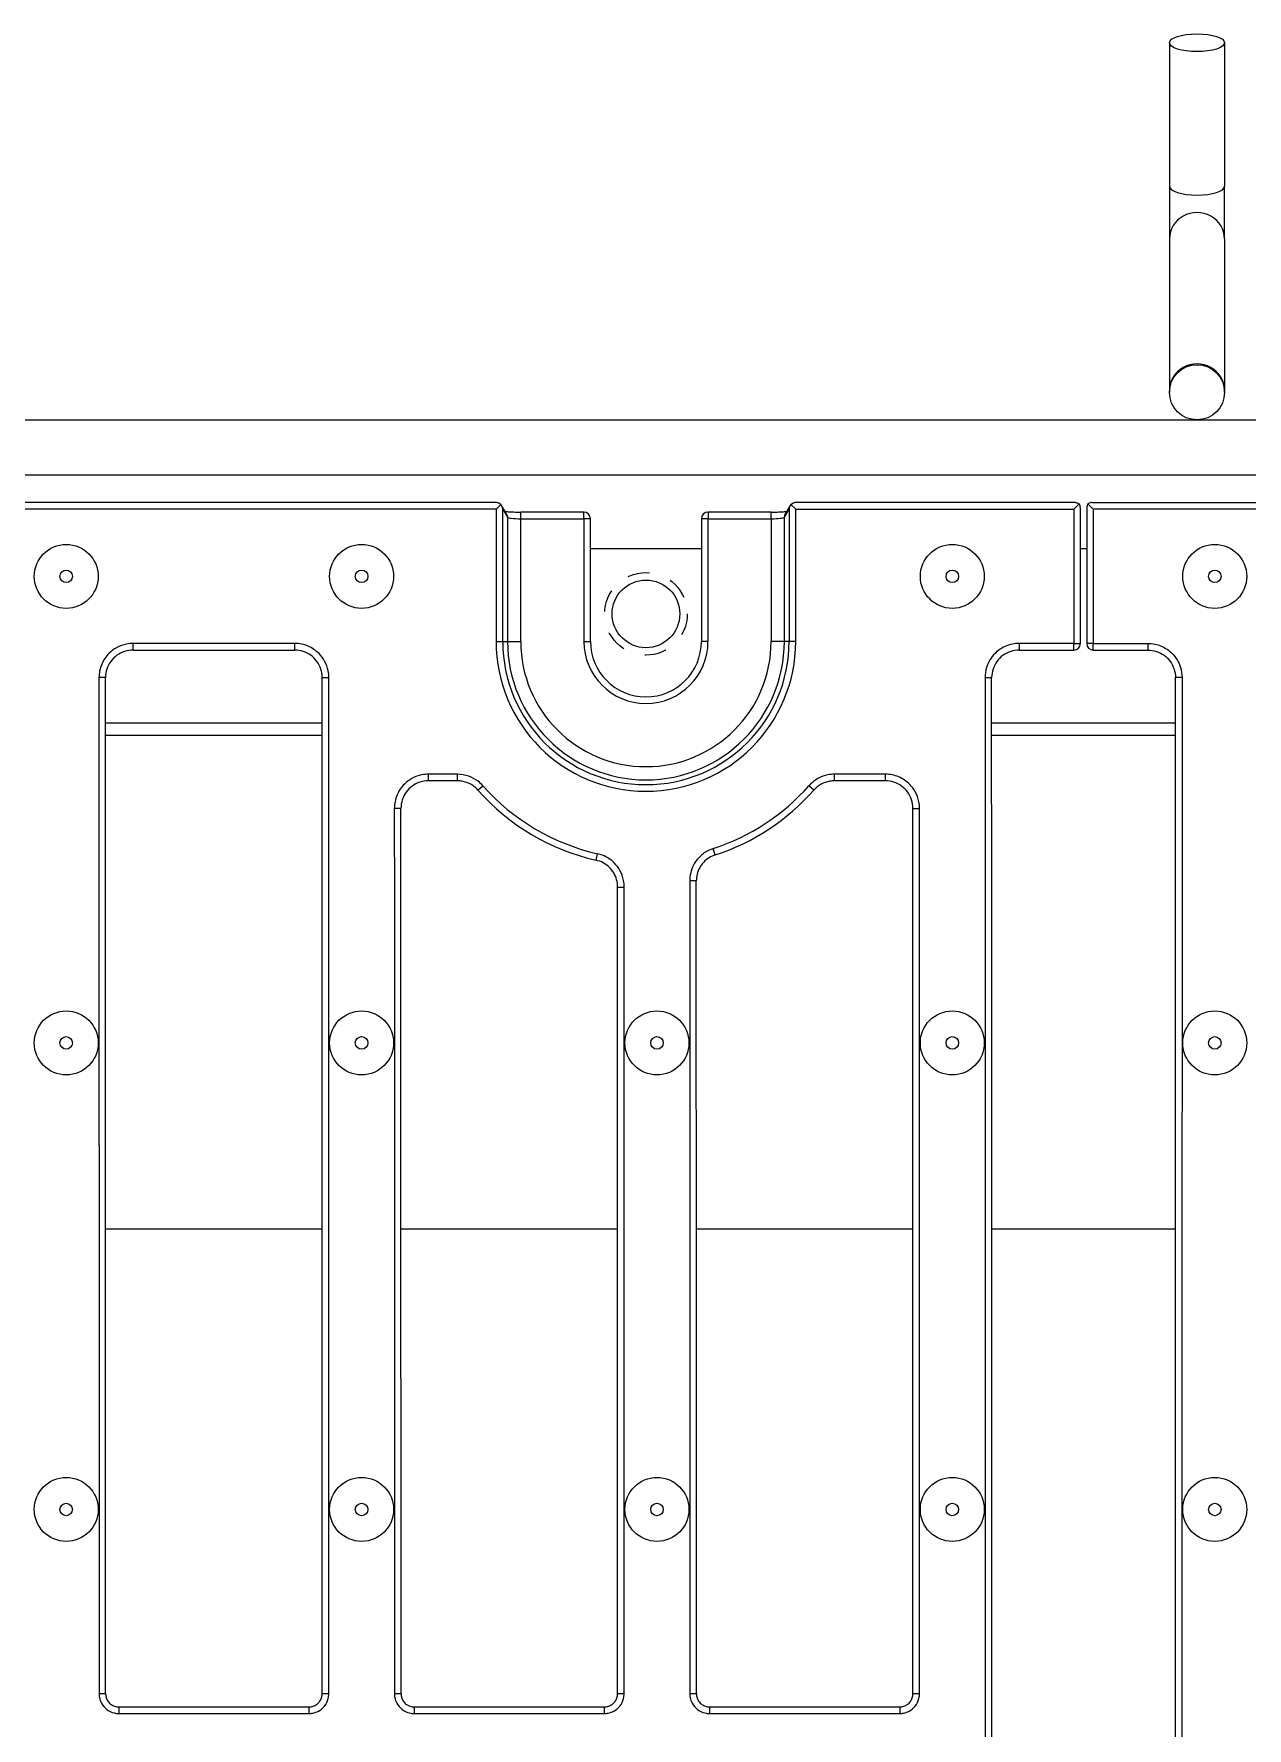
# Model space of a CAD drawing. Header units: inches. Extents: x -14 to 145, y 14 to 58.
# Drawn here: x 87.29 to 92.79, y 50.18 to 57.87 of the extents above; entities that cross this region are included whole.
import ezdxf

# ---------------------------------------------------------------- set-up
doc = ezdxf.new("R2010")
doc.units = ezdxf.units.IN
doc.header["$MEASUREMENT"] = 0
doc.linetypes.add('DASHED', pattern=[0.2067, 0.1654, -0.0413])
for name, color, linetype, lineweight in [('Hidden Narrow (ANSI)', 7, 'DASHED', 25), ('Visible (ANSI)', 7, 'Continuous', 50), ('Visible Narrow (ANSI)', 7, 'Continuous', 35)]:
    doc.layers.add(name, color=color, linetype=linetype, lineweight=lineweight)

msp = doc.modelspace()

# ---------------------------------------------------------------- linework, layer by layer
at = {"layer": 'Hidden Narrow (ANSI)', "lineweight": 0, "ltscale": 0.179413}
msp.add_circle((90.06318, 55.23621), 0.1875, dxfattribs=at)
at = {"layer": 'Visible (ANSI)', "lineweight": 0}
for p, q in [((92.43818, 57.82656), (92.43818, 57.17555)), ((92.68818, 57.82656), (92.68818, 57.17555)), ((92.43818, 57.17555), (92.43818, 56.93773)), ((92.68818, 56.93773), (92.68818, 57.17555)), ((92.43818, 56.93773), (92.43818, 56.25116)), ((92.68818, 56.93773), (92.68818, 56.25116)), ((92.43818, 56.25116), (92.43818, 56.24121)), ((92.68818, 56.24121), (92.68818, 56.25116)), ((44.06318, 56.11621), (140.06318, 56.11621)), ((44.06318, 55.86621), (140.06318, 55.86621)), ((89.38783, 55.74121), (70.73828, 55.74121)), ((89.40502, 55.73285), (89.38338, 55.71121)), ((89.43085, 55.69058), (89.40823, 55.72834)), ((90.71787, 55.72834), (90.69525, 55.69058)), ((90.72108, 55.73285), (90.74272, 55.71121)), ((92.01125, 55.74121), (90.73828, 55.74121)), ((92.02855, 55.73561), (92.00414, 55.71121)), ((92.03414, 55.10199), (92.03414, 55.71581)), ((92.0627, 55.71581), (92.0627, 55.10199)), ((92.06829, 55.73561), (92.0927, 55.71121)), ((92.08558, 55.74121), (93.35856, 55.74121)), ((89.78144, 55.6977), (89.49499, 55.6977)), ((89.81144, 55.11121), (89.81144, 55.6677)), ((90.31467, 55.6677), (90.31467, 55.11121)), ((90.63111, 55.6977), (90.34467, 55.6977)), ((87.73649, 55.07199), (88.46961, 55.07199)), ((91.75649, 55.07199), (92.00414, 55.07199)), ((92.0927, 55.07199), (92.34035, 55.07199)), ((87.61158, 54.74121), (88.59452, 54.74121)), ((91.63158, 54.74121), (92.46526, 54.74121)), ((89.20751, 54.47882), (89.07639, 54.47882)), ((91.14971, 54.47882), (90.91859, 54.47882)), ((87.67185, 50.27853), (88.53425, 50.27853)), ((89.01185, 50.27853), (89.87425, 50.27853)), ((90.35185, 50.27853), (91.21425, 50.27853))]:
    msp.add_line(p, q, dxfattribs=at)
for centre, radius in [((92.56318, 56.24121), 0.125), ((87.43305, 55.40621), 0.145), ((88.77305, 55.40621), 0.145), ((91.45305, 55.40621), 0.145), ((92.64379, 55.40621), 0.145), ((90.06318, 55.23621), 0.1535), ((87.43305, 53.29021), 0.145), ((88.77305, 53.29021), 0.145), ((90.11305, 53.29021), 0.145), ((91.45305, 53.29021), 0.145), ((92.64379, 53.29021), 0.145), ((87.43305, 51.17421), 0.145), ((88.77305, 51.17421), 0.145), ((90.11305, 51.17421), 0.145), ((91.45305, 51.17421), 0.145), ((92.64379, 51.17421), 0.145)]:
    msp.add_circle(centre, radius, dxfattribs=at)
for centre, radius, start, end in [((89.78144, 55.6677), 0.03, 0, 90), ((90.34467, 55.6677), 0.03, 90, 180), ((90.06305, 55.11121), 0.25161, 180, 0), ((92.00414, 55.10199), 0.03, 270, 0), ((92.0927, 55.10199), 0.03, 180, 270), ((90.06305, 55.11121), 1.01769, 221.509644, 257.18714), ((90.06305, 55.11121), 1.01769, 288.016699, 318.490356)]:
    msp.add_arc(centre, radius, start, end, dxfattribs=at)
msp.add_ellipse((92.56318, 57.82656), major_axis=(0.125, 0), ratio=0.3214395, dxfattribs=at)
for centre, major_axis, ratio, start_param, end_param in [((89.38338, 55.71145), (-0.00878, 0.03176), 0.9032025, 4.4675765, 5.1802214), ((90.74272, 55.71145), (0.00878, 0.03176), 0.9032025, 1.1029639, 1.8156088), ((92.00414, 55.71146), (0.01086, 0.03461), 0.8079575, 5.0829219, 5.70373), ((92.0927, 55.71146), (-0.01086, 0.03461), 0.8079575, 0.5794553, 1.2002635)]:
    msp.add_ellipse(centre, major_axis=major_axis, ratio=ratio, start_param=start_param, end_param=end_param, dxfattribs=at)
for points, knots in [([(89.38783, 55.74121), (89.38797, 55.74121), (89.38812, 55.74121), (89.38888, 55.74117), (89.38957, 55.74111), (89.39183, 55.74075), (89.39353, 55.74033), (89.39862, 55.73837), (89.40212, 55.73614), (89.40502, 55.73285)], [0.584003588, 0.584003588, 0.584003588, 0.584003588, 0.587047207, 0.587047207, 0.598370628, 0.598370628, 0.621017471, 0.621017471, 0.663397938, 0.663397938, 0.663397938, 0.663397938]), ([(90.72108, 55.73285), (90.72402, 55.73618), (90.72758, 55.73843), (90.73269, 55.74036), (90.73437, 55.74077), (90.73659, 55.74111), (90.73727, 55.74118), (90.738, 55.74121), (90.73815, 55.74121), (90.73828, 55.74121)], [0.488346575, 0.488346575, 0.488346575, 0.488346575, 0.531226699, 0.531226699, 0.553475242, 0.553475242, 0.564599514, 0.564599514, 0.56745422, 0.56745422, 0.56745422, 0.56745422]), ([(92.01125, 55.74121), (92.01162, 55.74121), (92.01199, 55.7412), (92.01433, 55.74111), (92.01647, 55.7408), (92.02175, 55.73951), (92.02548, 55.73792), (92.02855, 55.73561)], [0.017038276, 0.017038276, 0.017038276, 0.017038276, 0.021207407, 0.021207407, 0.042414814, 0.042414814, 0.078548741, 0.078548741, 0.078548741, 0.078548741]), ([(92.08558, 55.74121), (92.08522, 55.74121), (92.08485, 55.7412), (92.08251, 55.74111), (92.08037, 55.7408), (92.07509, 55.73951), (92.07136, 55.73792), (92.06829, 55.73561)], [0.017038276, 0.017038276, 0.017038276, 0.017038276, 0.021207407, 0.021207407, 0.042414814, 0.042414814, 0.078548741, 0.078548741, 0.078548741, 0.078548741]), ([(89.42469, 55.70087), (89.42733, 55.70053), (89.43051, 55.7002), (89.43925, 55.69944), (89.44534, 55.69903), (89.45922, 55.69834), (89.46731, 55.69806), (89.48193, 55.69777), (89.48848, 55.6977), (89.49499, 55.6977)], [0.14374709, 0.14374709, 0.14374709, 0.14374709, 0.18374135, 0.18374135, 0.2421295, 0.2421295, 0.30704653, 0.30704653, 0.35663251, 0.35663251, 0.35663251, 0.35663251]), ([(90.63111, 55.6977), (90.64025, 55.6977), (90.64951, 55.69783), (90.66664, 55.69832), (90.67476, 55.69868), (90.68884, 55.69957), (90.69505, 55.70011), (90.70036, 55.70074), (90.7009, 55.7008), (90.70142, 55.70087)], [0, 0, 0, 0, 0.06962429, 0.06962429, 0.13782969, 0.13782969, 0.20474501, 0.20474501, 0.21261993, 0.21261993, 0.21261993, 0.21261993]), ([(87.73649, 55.07199), (87.72347, 55.07199), (87.71026, 55.06991), (87.68536, 55.06182), (87.67358, 55.05582), (87.65235, 55.04038), (87.64305, 55.03108), (87.62764, 55.00982), (87.62166, 54.99803), (87.61362, 54.97321), (87.61157, 54.96017), (87.61157, 54.94715)], [0, 0, 0, 0, 0.12296382, 0.12296382, 0.24592765, 0.24592765, 0.36889147, 0.36889147, 0.49185529, 0.49185529, 0.61481912, 0.61481912, 0.61481912, 0.61481912]), ([(88.59453, 54.94715), (88.59453, 54.96017), (88.59245, 54.97338), (88.58435, 54.99826), (88.57835, 55.01003), (88.56289, 55.03126), (88.55358, 55.04054), (88.53231, 55.05595), (88.52051, 55.06192), (88.49568, 55.06994), (88.48263, 55.07199), (88.46961, 55.07199)], [0, 0, 0, 0, 0.12296441, 0.12296441, 0.24592882, 0.24592882, 0.36889323, 0.36889323, 0.49185764, 0.49185764, 0.61482205, 0.61482205, 0.61482205, 0.61482205]), ([(91.75649, 55.07199), (91.74347, 55.07199), (91.73042, 55.06994), (91.70559, 55.06192), (91.6938, 55.05595), (91.67252, 55.04054), (91.66321, 55.03126), (91.64776, 55.01003), (91.64176, 54.99826), (91.63366, 54.97338), (91.63157, 54.96017), (91.63157, 54.94715)], [0, 0, 0, 0, 0.12296441, 0.12296441, 0.24592882, 0.24592882, 0.36889323, 0.36889323, 0.49185764, 0.49185764, 0.61482205, 0.61482205, 0.61482205, 0.61482205]), ([(92.34035, 55.07199), (92.35337, 55.07199), (92.36642, 55.06994), (92.39124, 55.06192), (92.40304, 55.05595), (92.42432, 55.04054), (92.43363, 55.03126), (92.44908, 55.01003), (92.45508, 54.99826), (92.46318, 54.97338), (92.46527, 54.96017), (92.46527, 54.94715)], [0, 0, 0, 0, 0.12296441, 0.12296441, 0.24592882, 0.24592882, 0.36889323, 0.36889323, 0.49185764, 0.49185764, 0.61482205, 0.61482205, 0.61482205, 0.61482205]), ([(87.61193, 50.33848), (87.61193, 50.64572), (87.61192, 50.95297), (87.61188, 51.56746), (87.61185, 51.8747), (87.61179, 52.48919), (87.61175, 52.79644), (87.61168, 53.41093), (87.61165, 53.71818), (87.6116, 54.33266), (87.61158, 54.63991), (87.61157, 54.94715)], [-11.7060433, -11.7060433, -11.7060433, -11.7060433, -9.3648346, -9.3648346, -7.023626, -7.023626, -4.6824173, -4.6824173, -2.3412087, -2.3412087, 0, 0, 0, 0]), ([(88.59417, 50.33848), (88.59417, 50.64572), (88.59419, 50.95297), (88.59423, 51.56746), (88.59425, 51.8747), (88.59431, 52.48919), (88.59435, 52.79644), (88.59442, 53.41093), (88.59445, 53.71818), (88.59451, 54.33266), (88.59452, 54.63991), (88.59453, 54.94715)], [0, 0, 0, 0, 2.3412087, 2.3412087, 4.6824173, 4.6824173, 7.023626, 7.023626, 9.3648346, 9.3648346, 11.7060433, 11.7060433, 11.7060433, 11.7060433]), ([(91.63193, 50.11621), (91.63193, 50.43827), (91.63192, 50.76034), (91.63189, 51.40446), (91.63187, 51.72653), (91.6318, 52.37065), (91.63177, 52.69272), (91.63169, 53.33684), (91.63166, 53.65891), (91.6316, 54.30303), (91.63158, 54.62509), (91.63157, 54.94715)], [-12.2705918, -12.2705918, -12.2705918, -12.2705918, -9.8164735, -9.8164735, -7.3623551, -7.3623551, -4.9082367, -4.9082367, -2.4541184, -2.4541184, 0, 0, 0, 0]), ([(92.4649, 50.11621), (92.4649, 50.43827), (92.46491, 50.76034), (92.46495, 51.40446), (92.46497, 51.72653), (92.46504, 52.37065), (92.46507, 52.69272), (92.46515, 53.33684), (92.46518, 53.65891), (92.46524, 54.30303), (92.46526, 54.62509), (92.46527, 54.94715)], [-12.2705918, -12.2705918, -12.2705918, -12.2705918, -9.8164735, -9.8164735, -7.3623551, -7.3623551, -4.9082367, -4.9082367, -2.4541184, -2.4541184, 0, 0, 0, 0]), ([(89.07639, 54.47882), (89.06338, 54.47882), (89.05017, 54.47674), (89.02529, 54.46865), (89.01353, 54.46266), (88.99231, 54.44721), (88.98303, 54.43791), (88.96763, 54.41665), (88.96167, 54.40486), (88.95365, 54.38005), (88.9516, 54.367), (88.9516, 54.35399)], [0, 0, 0, 0, 0.12291711, 0.12291711, 0.24583422, 0.24583422, 0.36875133, 0.36875133, 0.49166844, 0.49166844, 0.61458555, 0.61458555, 0.61458555, 0.61458555]), ([(89.30096, 54.43674), (89.29631, 54.44199), (89.29118, 54.44689), (89.28014, 54.45576), (89.27424, 54.45972), (89.26193, 54.46656), (89.25552, 54.46944), (89.24224, 54.4741), (89.23543, 54.47587), (89.22157, 54.47823), (89.21453, 54.47882), (89.20751, 54.47882)], [0, 0, 0, 0, 0.06627671, 0.06627671, 0.13255342, 0.13255342, 0.19883012, 0.19883012, 0.26510683, 0.26510683, 0.33138354, 0.33138354, 0.33138354, 0.33138354]), ([(90.91859, 54.47882), (90.91158, 54.47882), (90.90451, 54.47823), (90.89055, 54.47584), (90.88367, 54.47405), (90.8704, 54.46936), (90.86399, 54.46647), (90.8517, 54.45962), (90.84586, 54.45569), (90.83491, 54.44687), (90.82979, 54.44199), (90.82514, 54.43674)], [0, 0, 0, 0, 0.06627672, 0.06627672, 0.13255344, 0.13255344, 0.19883016, 0.19883016, 0.26510688, 0.26510688, 0.3313836, 0.3313836, 0.3313836, 0.3313836]), ([(91.2745, 54.35399), (91.2745, 54.367), (91.27243, 54.38021), (91.26434, 54.4051), (91.25835, 54.41687), (91.24291, 54.43809), (91.23361, 54.44737), (91.21236, 54.46278), (91.20058, 54.46875), (91.17577, 54.47678), (91.16273, 54.47882), (91.14971, 54.47882)], [0, 0, 0, 0, 0.12291679, 0.12291679, 0.24583358, 0.24583358, 0.36875037, 0.36875037, 0.49166716, 0.49166716, 0.61458394, 0.61458394, 0.61458394, 0.61458394]), ([(88.95193, 50.33848), (88.95193, 50.60618), (88.95192, 50.87388), (88.95189, 51.40928), (88.95187, 51.67698), (88.95182, 52.21238), (88.95179, 52.48008), (88.95173, 53.01549), (88.9517, 53.28319), (88.95164, 53.81859), (88.95162, 54.08629), (88.9516, 54.35399)], [-10.1994027, -10.1994027, -10.1994027, -10.1994027, -8.1595222, -8.1595222, -6.1196416, -6.1196416, -4.0797611, -4.0797611, -2.0398805, -2.0398805, 0, 0, 0, 0]), ([(91.27417, 50.33848), (91.27417, 50.60618), (91.27418, 50.87388), (91.27421, 51.40928), (91.27424, 51.67698), (91.27428, 52.21238), (91.27431, 52.48008), (91.27437, 53.01549), (91.27441, 53.28319), (91.27446, 53.81859), (91.27449, 54.08629), (91.2745, 54.35399)], [0, 0, 0, 0, 2.0398805, 2.0398805, 4.0797611, 4.0797611, 6.1196416, 6.1196416, 8.1595222, 8.1595222, 10.1994027, 10.1994027, 10.1994027, 10.1994027]), ([(89.93448, 53.99713), (89.93448, 54.00829), (89.93296, 54.0196), (89.92697, 54.04128), (89.92255, 54.0516), (89.911, 54.07092), (89.90391, 54.07977), (89.88774, 54.09519), (89.87856, 54.10185), (89.85888, 54.11241), (89.84824, 54.11639), (89.83736, 54.11886)], [0, 0, 0, 0, 0.10542288, 0.10542288, 0.21084577, 0.21084577, 0.31626865, 0.31626865, 0.42169154, 0.42169154, 0.52711442, 0.52711442, 0.52711442, 0.52711442]), ([(90.37782, 54.14342), (90.36792, 54.1402), (90.35831, 54.13569), (90.3406, 54.12443), (90.33254, 54.11775), (90.3182, 54.10245), (90.31197, 54.09385), (90.30196, 54.07556), (90.2981, 54.06576), (90.29294, 54.04559), (90.29162, 54.03512), (90.29162, 54.02471)], [0, 0, 0, 0, 0.09833947, 0.09833947, 0.19667895, 0.19667895, 0.29501842, 0.29501842, 0.39335789, 0.39335789, 0.49169737, 0.49169737, 0.49169737, 0.49169737]), ([(90.29193, 50.33848), (90.29193, 50.58422), (90.29192, 50.82997), (90.29189, 51.32147), (90.29188, 51.56722), (90.29183, 52.05872), (90.29181, 52.30447), (90.29175, 52.79596), (90.29173, 53.04171), (90.29167, 53.53321), (90.29164, 53.77896), (90.29162, 54.02471)], [-9.3630221, -9.3630221, -9.3630221, -9.3630221, -7.4904177, -7.4904177, -5.6178133, -5.6178133, -3.7452088, -3.7452088, -1.8726044, -1.8726044, 0, 0, 0, 0]), ([(89.93417, 50.33848), (89.93417, 50.58239), (89.93418, 50.8263), (89.93421, 51.31412), (89.93423, 51.55803), (89.93427, 52.04585), (89.93429, 52.28976), (89.93435, 52.77758), (89.93438, 53.02149), (89.93443, 53.50931), (89.93446, 53.75322), (89.93448, 53.99713)], [0, 0, 0, 0, 1.8585962, 1.8585962, 3.7171925, 3.7171925, 5.5757887, 5.5757887, 7.434385, 7.434385, 9.2929812, 9.2929812, 9.2929812, 9.2929812]), ([(87.61193, 50.33848), (87.61193, 50.33222), (87.61293, 50.32588), (87.61682, 50.31393), (87.6197, 50.30828), (87.62711, 50.29809), (87.63157, 50.29364), (87.64177, 50.28624), (87.64743, 50.28337), (87.65934, 50.27952), (87.6656, 50.27853), (87.67185, 50.27853)], [0, 0, 0, 0, 0.07139701, 0.07139701, 0.14279401, 0.14279401, 0.21419102, 0.21419102, 0.28558803, 0.28558803, 0.35698503, 0.35698503, 0.35698503, 0.35698503]), ([(88.53425, 50.27853), (88.5405, 50.27853), (88.54684, 50.27953), (88.55879, 50.28342), (88.56443, 50.2863), (88.57462, 50.29371), (88.57907, 50.29818), (88.58647, 50.30838), (88.58933, 50.31405), (88.59319, 50.32596), (88.59417, 50.33222), (88.59417, 50.33848)], [0, 0, 0, 0, 0.07139718, 0.07139718, 0.14279436, 0.14279436, 0.21419154, 0.21419154, 0.28558872, 0.28558872, 0.3569859, 0.3569859, 0.3569859, 0.3569859]), ([(88.95193, 50.33848), (88.95193, 50.33222), (88.95293, 50.32588), (88.95682, 50.31393), (88.9597, 50.30828), (88.96711, 50.29809), (88.97157, 50.29364), (88.98177, 50.28624), (88.98743, 50.28337), (88.99934, 50.27952), (89.0056, 50.27853), (89.01185, 50.27853)], [0, 0, 0, 0, 0.07139701, 0.07139701, 0.14279401, 0.14279401, 0.21419102, 0.21419102, 0.28558803, 0.28558803, 0.35698503, 0.35698503, 0.35698503, 0.35698503]), ([(89.87425, 50.27853), (89.8805, 50.27853), (89.88684, 50.27953), (89.89879, 50.28342), (89.90443, 50.2863), (89.91462, 50.29371), (89.91907, 50.29818), (89.92647, 50.30838), (89.92933, 50.31405), (89.93319, 50.32596), (89.93417, 50.33222), (89.93417, 50.33848)], [0, 0, 0, 0, 0.07139718, 0.07139718, 0.14279436, 0.14279436, 0.21419154, 0.21419154, 0.28558872, 0.28558872, 0.3569859, 0.3569859, 0.3569859, 0.3569859]), ([(90.29193, 50.33848), (90.29193, 50.33222), (90.29293, 50.32588), (90.29682, 50.31393), (90.2997, 50.30828), (90.30711, 50.29809), (90.31157, 50.29364), (90.32177, 50.28624), (90.32743, 50.28337), (90.33934, 50.27952), (90.3456, 50.27853), (90.35185, 50.27853)], [0, 0, 0, 0, 0.07139701, 0.07139701, 0.14279401, 0.14279401, 0.21419102, 0.21419102, 0.28558803, 0.28558803, 0.35698503, 0.35698503, 0.35698503, 0.35698503]), ([(91.21425, 50.27853), (91.2205, 50.27853), (91.22684, 50.27953), (91.23879, 50.28342), (91.24443, 50.2863), (91.25462, 50.29371), (91.25907, 50.29818), (91.26647, 50.30838), (91.26933, 50.31405), (91.27319, 50.32596), (91.27417, 50.33222), (91.27417, 50.33848)], [0, 0, 0, 0, 0.07139718, 0.07139718, 0.14279436, 0.14279436, 0.21419154, 0.21419154, 0.28558872, 0.28558872, 0.3569859, 0.3569859, 0.3569859, 0.3569859])]:
    msp.add_open_spline(points, degree=3, knots=knots, dxfattribs=at)
at = {"layer": 'Visible Narrow (ANSI)', "lineweight": 0}
for p, q in [((89.38338, 55.71121), (70.74272, 55.71121)), ((89.38338, 55.71121), (89.38338, 55.11121)), ((89.41334, 55.71145), (89.43507, 55.67517)), ((89.41334, 55.11121), (89.41334, 55.71145)), ((89.43507, 55.67517), (89.43507, 55.11121)), ((89.49499, 55.6677), (89.49499, 55.6977)), ((89.49499, 55.6677), (89.78144, 55.6677)), ((89.49499, 55.11121), (89.49499, 55.6677)), ((89.78144, 55.6677), (89.78144, 55.6977)), ((89.81144, 55.6677), (89.78144, 55.6677)), ((89.78144, 55.6677), (89.78144, 55.11121)), ((90.34467, 55.6677), (90.31467, 55.6677)), ((90.34467, 55.6977), (90.34467, 55.6677)), ((90.34467, 55.11121), (90.34467, 55.6677)), ((90.34467, 55.6677), (90.63111, 55.6677)), ((90.63111, 55.6677), (90.63111, 55.6977)), ((90.63111, 55.6677), (90.63111, 55.11121)), ((90.69103, 55.67517), (90.71277, 55.71145)), ((90.69103, 55.11121), (90.69103, 55.67517)), ((90.71277, 55.71145), (90.71277, 55.11121)), ((90.74272, 55.71121), (92.00414, 55.71121)), ((90.74272, 55.11121), (90.74272, 55.71121)), ((92.00414, 55.71121), (92.00414, 55.10199)), ((93.35411, 55.71121), (92.0927, 55.71121)), ((92.0927, 55.71121), (92.0927, 55.10199)), ((89.81144, 55.53221), (90.31467, 55.53221)), ((92.03414, 55.53221), (92.0627, 55.53221)), ((88.46961, 55.10199), (87.73649, 55.10199)), ((87.73649, 55.07199), (87.73649, 55.10199)), ((88.46961, 55.07199), (88.46961, 55.10199)), ((89.38338, 55.11121), (89.41334, 55.11121)), ((89.41334, 55.11121), (89.43507, 55.11121)), ((89.43507, 55.11121), (89.49499, 55.11121)), ((89.78144, 55.11121), (89.81144, 55.11121)), ((90.34467, 55.11121), (90.31467, 55.11121)), ((90.69103, 55.11121), (90.63111, 55.11121)), ((90.71277, 55.11121), (90.69103, 55.11121)), ((90.74272, 55.11121), (90.71277, 55.11121)), ((92.00414, 55.10199), (91.75649, 55.10199)), ((91.75649, 55.10199), (91.75649, 55.07199)), ((92.00414, 55.10199), (92.03414, 55.10199)), ((92.00414, 55.07199), (92.00414, 55.10199)), ((92.0927, 55.10199), (92.0627, 55.10199)), ((92.0927, 55.10199), (92.34035, 55.10199)), ((92.0927, 55.07199), (92.0927, 55.10199)), ((92.34035, 55.10199), (92.34035, 55.07199)), ((87.61157, 54.94715), (87.58157, 54.94715)), ((88.59453, 54.94715), (88.62453, 54.94715)), ((91.60157, 54.94715), (91.63157, 54.94715)), ((92.49527, 54.94715), (92.46527, 54.94715)), ((87.61158, 54.68549), (88.59452, 54.68549)), ((91.63158, 54.68549), (92.46526, 54.68549)), ((89.20751, 54.50882), (89.07639, 54.50882)), ((89.07639, 54.47882), (89.07639, 54.50882)), ((89.20751, 54.47882), (89.20751, 54.50882)), ((91.14971, 54.50882), (90.91859, 54.50882)), ((90.91859, 54.47882), (90.91859, 54.50882)), ((91.14971, 54.47882), (91.14971, 54.50882)), ((89.30096, 54.43674), (89.32342, 54.45662)), ((90.82514, 54.43674), (90.80268, 54.45662)), ((88.9516, 54.35399), (88.9216, 54.35399)), ((91.2745, 54.35399), (91.3045, 54.35399)), ((89.83736, 54.11886), (89.84401, 54.14811)), ((90.37782, 54.14342), (90.36854, 54.17195)), ((90.29162, 54.02471), (90.26162, 54.0247)), ((89.93448, 53.99713), (89.96448, 53.99713)), ((87.61179, 52.44765), (88.59431, 52.44765)), ((88.95179, 52.44765), (89.93431, 52.44765)), ((90.29179, 52.44765), (91.27431, 52.44765)), ((91.63179, 52.44765), (92.46505, 52.44765)), ((87.61193, 50.33848), (87.58193, 50.33847)), ((88.62417, 50.33847), (88.59417, 50.33848)), ((88.95193, 50.33848), (88.92193, 50.33847)), ((89.96417, 50.33847), (89.93417, 50.33848)), ((90.29193, 50.33848), (90.26193, 50.33847)), ((91.30417, 50.33847), (91.27417, 50.33848)), ((87.67185, 50.27853), (87.67185, 50.24853)), ((88.53425, 50.27853), (88.53425, 50.24853)), ((89.01185, 50.27853), (89.01185, 50.24853)), ((89.87425, 50.27853), (89.87425, 50.24853)), ((90.35185, 50.27853), (90.35185, 50.24853)), ((91.21425, 50.27853), (91.21425, 50.24853)), ((87.67185, 50.24853), (88.53425, 50.24853)), ((89.01185, 50.24853), (89.87425, 50.24853)), ((90.35185, 50.24853), (91.21425, 50.24853))]:
    msp.add_line(p, q, dxfattribs=at)
for centre in [(87.43305, 55.40621), (88.77305, 55.40621), (91.45305, 55.40621), (92.64379, 55.40621), (87.43305, 53.29021), (88.77305, 53.29021), (90.11305, 53.29021), (91.45305, 53.29021), (92.64379, 53.29021), (87.43305, 51.17421), (88.77305, 51.17421), (90.11305, 51.17421), (91.45305, 51.17421), (92.64379, 51.17421)]:
    msp.add_circle(centre, 0.02838, dxfattribs=at)
for radius, start, end in [(0.67967, 180, 0), (0.64971, 180, 0), (0.62798, 180, 0), (0.56806, 180, 0), (0.28161, 180, 0), (0.98769, 221.509644, 257.18714), (0.98769, 288.016699, 318.490356)]:
    msp.add_arc((90.06305, 55.11121), radius, start, end, dxfattribs=at)
for centre, major_axis, ratio, start_param, end_param in [((92.56318, 57.17555), (0.125, 0), 0.3214395, 3.1415927, 6.2831853), ((92.56318, 56.93773), (0.125, 0), 0.9469301, 0, 3.1415927), ((92.56318, 56.25116), (0.125, 0), 0.9469301, 0, 3.1415927), ((89.40511, 55.67517), (0.02574, 0.01542), 0.9948398, 5.7412005, 6.2831853), ((89.49499, 55.67558), (0.06, 0), 0.131233, 3.1939525, 4.712389), ((90.63111, 55.67558), (0.06, 0), 0.131233, 4.712389, 6.2308254), ((90.72099, 55.67517), (-0.02574, 0.01542), 0.9948398, 0, 0.5419848)]:
    msp.add_ellipse(centre, major_axis=major_axis, ratio=ratio, start_param=start_param, end_param=end_param, dxfattribs=at)
for points, knots in [([(87.73649, 55.10199), (87.72648, 55.10199), (87.71638, 55.10101), (87.6906, 55.09593), (87.67538, 55.09036), (87.64894, 55.07569), (87.63751, 55.06711), (87.61337, 55.04326), (87.60173, 55.02613), (87.58581, 54.98869), (87.58157, 54.96788), (87.58157, 54.94715)], [0, 0, 0, 0, 0.07627851, 0.07627851, 0.19832414, 0.19832414, 0.30481834, 0.30481834, 0.45691444, 0.45691444, 0.61481912, 0.61481912, 0.61481912, 0.61481912]), ([(88.62453, 54.94715), (88.62453, 54.95715), (88.62356, 54.96724), (88.61848, 54.99298), (88.61292, 55.00817), (88.59828, 55.03458), (88.5897, 55.046), (88.56586, 55.07014), (88.54873, 55.08179), (88.51125, 55.09774), (88.49038, 55.10199), (88.46961, 55.10199)], [0, 0, 0, 0, 0.07615718, 0.07615718, 0.19800867, 0.19800867, 0.30442519, 0.30442519, 0.4565492, 0.4565492, 0.61482205, 0.61482205, 0.61482205, 0.61482205]), ([(91.75649, 55.10199), (91.73572, 55.10199), (91.71486, 55.09774), (91.67769, 55.08192), (91.66082, 55.07054), (91.62938, 55.03912), (91.61602, 55.01709), (91.60395, 54.97837), (91.60157, 54.96265), (91.60157, 54.94715)], [0, 0, 0, 0, 0.15827285, 0.15827285, 0.30780856, 0.30780856, 0.49673994, 0.49673994, 0.61482205, 0.61482205, 0.61482205, 0.61482205]), ([(92.34035, 55.10199), (92.36112, 55.10199), (92.38198, 55.09774), (92.41915, 55.08192), (92.43602, 55.07054), (92.46745, 55.03912), (92.48082, 55.01709), (92.49289, 54.97837), (92.49527, 54.96265), (92.49527, 54.94715)], [0, 0, 0, 0, 0.15827285, 0.15827285, 0.30780856, 0.30780856, 0.49673994, 0.49673994, 0.61482205, 0.61482205, 0.61482205, 0.61482205]), ([(87.58157, 54.94715), (87.58159, 54.17904), (87.58168, 53.41093), (87.58186, 51.8747), (87.58192, 51.10659), (87.58193, 50.33847)], [0, 0, 0, 0, 5.8530216, 5.8530216, 11.7060433, 11.7060433, 11.7060433, 11.7060433]), ([(88.62417, 50.33847), (88.62418, 50.72253), (88.62419, 51.10659), (88.62425, 51.8747), (88.62429, 52.25876), (88.62433, 52.64281), (88.62437, 52.9415), (88.6244, 53.24018), (88.62448, 54.00829), (88.62452, 54.47772), (88.62453, 54.94715)], [0, 0, 0, 0, 2.9265108, 2.9265108, 5.8530216, 5.8530216, 5.8530216, 8.1289838, 8.1289838, 11.7060433, 11.7060433, 11.7060433, 11.7060433]), ([(91.60157, 54.94715), (91.60159, 54.4592), (91.60162, 53.97125), (91.60171, 53.16609), (91.60175, 52.84889), (91.60178, 52.53168), (91.60183, 52.1291), (91.60187, 51.72653), (91.60192, 50.92137), (91.60193, 50.51879), (91.60193, 50.11621)], [0, 0, 0, 0, 3.7181966, 3.7181966, 6.1352959, 6.1352959, 6.1352959, 9.2029439, 9.2029439, 12.2705918, 12.2705918, 12.2705918, 12.2705918]), ([(92.49527, 54.94715), (92.49525, 54.4592), (92.49521, 53.97125), (92.49513, 53.16609), (92.49509, 52.84889), (92.49506, 52.53168), (92.49501, 52.1291), (92.49497, 51.72653), (92.49492, 50.92137), (92.4949, 50.51879), (92.4949, 50.11621)], [0, 0, 0, 0, 3.7181966, 3.7181966, 6.1352959, 6.1352959, 6.1352959, 9.2029439, 9.2029439, 12.2705918, 12.2705918, 12.2705918, 12.2705918]), ([(89.07639, 54.50882), (89.06639, 54.50882), (89.05629, 54.50785), (89.03052, 54.50276), (89.01532, 54.4972), (88.98891, 54.48254), (88.9775, 54.47397), (88.95339, 54.45013), (88.94176, 54.43301), (88.92584, 54.39557), (88.9216, 54.37473), (88.9216, 54.35399)], [0, 0, 0, 0, 0.07622853, 0.07622853, 0.19819418, 0.19819418, 0.3045453, 0.3045453, 0.45652708, 0.45652708, 0.61458555, 0.61458555, 0.61458555, 0.61458555]), ([(89.32342, 54.45662), (89.3168, 54.4641), (89.30939, 54.471), (89.28855, 54.4869), (89.27429, 54.4946), (89.24261, 54.50582), (89.22503, 54.50882), (89.20751, 54.50882)], [0, 0, 0, 0, 0.07610512, 0.07610512, 0.19787332, 0.19787332, 0.33138354, 0.33138354, 0.33138354, 0.33138354]), ([(90.91859, 54.50882), (90.9086, 54.50882), (90.89852, 54.50785), (90.8728, 54.50278), (90.85759, 54.4972), (90.82819, 54.48091), (90.81429, 54.46974), (90.80268, 54.45662)], [0, 0, 0, 0, 0.07610256, 0.07610256, 0.19786667, 0.19786667, 0.3313836, 0.3313836, 0.3313836, 0.3313836]), ([(91.3045, 54.35399), (91.3045, 54.364), (91.30353, 54.37411), (91.29844, 54.39989), (91.29287, 54.4151), (91.2782, 54.44153), (91.26963, 54.45294), (91.24579, 54.47706), (91.22867, 54.48869), (91.19124, 54.50459), (91.17043, 54.50882), (91.14971, 54.50882)], [0, 0, 0, 0, 0.07628483, 0.07628483, 0.19834055, 0.19834055, 0.30473331, 0.30473331, 0.45671152, 0.45671152, 0.61458394, 0.61458394, 0.61458394, 0.61458394]), ([(88.9216, 54.35399), (88.92164, 53.68474), (88.92173, 53.01548), (88.92188, 51.67698), (88.92192, 51.00773), (88.92193, 50.33847)], [0, 0, 0, 0, 5.0997014, 5.0997014, 10.1994027, 10.1994027, 10.1994027, 10.1994027]), ([(91.30417, 50.33847), (91.30418, 50.6731), (91.30419, 51.00773), (91.30423, 51.67698), (91.30426, 52.01161), (91.3043, 52.34623), (91.30434, 52.68086), (91.30438, 53.01548), (91.30445, 53.68474), (91.30448, 54.01936), (91.3045, 54.35399)], [0, 0, 0, 0, 2.5498507, 2.5498507, 5.0997014, 5.0997014, 5.0997014, 7.6495521, 7.6495521, 10.1994027, 10.1994027, 10.1994027, 10.1994027]), ([(89.96448, 53.99713), (89.96448, 54.00713), (89.9635, 54.01723), (89.95842, 54.04298), (89.95286, 54.05819), (89.93821, 54.0846), (89.92964, 54.09602), (89.90467, 54.1213), (89.88617, 54.13349), (89.85882, 54.14416), (89.85146, 54.14642), (89.84401, 54.14811)], [0, 0, 0, 0, 0.07620995, 0.07620995, 0.19814586, 0.19814586, 0.30454528, 0.30454528, 0.46892315, 0.46892315, 0.52711442, 0.52711442, 0.52711442, 0.52711442]), ([(90.36854, 54.17195), (90.35904, 54.16886), (90.34975, 54.16481), (90.32685, 54.15203), (90.31412, 54.14204), (90.29355, 54.11995), (90.28534, 54.10827), (90.26763, 54.07403), (90.26162, 54.04929), (90.26162, 54.0247)], [0, 0, 0, 0, 0.07613441, 0.07613441, 0.19794948, 0.19794948, 0.30435103, 0.30435103, 0.49169737, 0.49169737, 0.49169737, 0.49169737]), ([(90.26162, 54.0247), (90.26168, 53.41033), (90.26176, 52.79596), (90.26188, 51.56722), (90.26192, 50.95285), (90.26193, 50.33847)], [0, 0, 0, 0, 4.6815111, 4.6815111, 9.3630221, 9.3630221, 9.3630221, 9.3630221]), ([(89.96417, 50.33847), (89.96417, 50.64336), (89.96419, 50.94825), (89.96423, 51.55803), (89.96425, 51.86291), (89.96428, 52.1678), (89.96431, 52.47269), (89.96435, 52.77758), (89.96442, 53.38735), (89.96445, 53.69224), (89.96448, 53.99713)], [0, 0, 0, 0, 2.3232453, 2.3232453, 4.6464906, 4.6464906, 4.6464906, 6.9697359, 6.9697359, 9.2929812, 9.2929812, 9.2929812, 9.2929812]), ([(87.58193, 50.33847), (87.58193, 50.33266), (87.5825, 50.3268), (87.58545, 50.31184), (87.58868, 50.30301), (87.59888, 50.28462), (87.6065, 50.27559), (87.62582, 50.2601), (87.63785, 50.25419), (87.65749, 50.2494), (87.66468, 50.24853), (87.67185, 50.24853)], [0, 0, 0, 0, 0.04427123, 0.04427123, 0.1151052, 0.1151052, 0.20317467, 0.20317467, 0.30236545, 0.30236545, 0.35698503, 0.35698503, 0.35698503, 0.35698503]), ([(88.53425, 50.24853), (88.54006, 50.24853), (88.54592, 50.2491), (88.56087, 50.25205), (88.56969, 50.25528), (88.58806, 50.26547), (88.59709, 50.27307), (88.61258, 50.29238), (88.61849, 50.3044), (88.6233, 50.32406), (88.62417, 50.33128), (88.62417, 50.33847)], [0, 0, 0, 0, 0.04423505, 0.04423505, 0.11501112, 0.11501112, 0.20301749, 0.20301749, 0.30215547, 0.30215547, 0.3569859, 0.3569859, 0.3569859, 0.3569859]), ([(88.92193, 50.33847), (88.92193, 50.33266), (88.9225, 50.3268), (88.92545, 50.31184), (88.92868, 50.30301), (88.93888, 50.28462), (88.9465, 50.27559), (88.96582, 50.2601), (88.97785, 50.25419), (88.99749, 50.2494), (89.00468, 50.24853), (89.01185, 50.24853)], [0, 0, 0, 0, 0.04427123, 0.04427123, 0.1151052, 0.1151052, 0.20317467, 0.20317467, 0.30236545, 0.30236545, 0.35698503, 0.35698503, 0.35698503, 0.35698503]), ([(89.87425, 50.24853), (89.88006, 50.24853), (89.88592, 50.2491), (89.90087, 50.25205), (89.90969, 50.25528), (89.92806, 50.26547), (89.93709, 50.27307), (89.95258, 50.29238), (89.95849, 50.3044), (89.9633, 50.32406), (89.96417, 50.33128), (89.96417, 50.33847)], [0, 0, 0, 0, 0.04423505, 0.04423505, 0.11501112, 0.11501112, 0.20301749, 0.20301749, 0.30215547, 0.30215547, 0.3569859, 0.3569859, 0.3569859, 0.3569859]), ([(90.26193, 50.33847), (90.26193, 50.33266), (90.2625, 50.3268), (90.26545, 50.31184), (90.26868, 50.30301), (90.27888, 50.28462), (90.2865, 50.27559), (90.30582, 50.2601), (90.31785, 50.25419), (90.33749, 50.2494), (90.34468, 50.24853), (90.35185, 50.24853)], [0, 0, 0, 0, 0.04427123, 0.04427123, 0.1151052, 0.1151052, 0.20317467, 0.20317467, 0.30236545, 0.30236545, 0.35698503, 0.35698503, 0.35698503, 0.35698503]), ([(91.21425, 50.24853), (91.22006, 50.24853), (91.22592, 50.2491), (91.24087, 50.25205), (91.24969, 50.25528), (91.26806, 50.26547), (91.27709, 50.27307), (91.29258, 50.29238), (91.29849, 50.3044), (91.3033, 50.32406), (91.30417, 50.33128), (91.30417, 50.33847)], [0, 0, 0, 0, 0.04423505, 0.04423505, 0.11501112, 0.11501112, 0.20301749, 0.20301749, 0.30215547, 0.30215547, 0.3569859, 0.3569859, 0.3569859, 0.3569859])]:
    msp.add_open_spline(points, degree=3, knots=knots, dxfattribs=at)

doc.saveas('drawing.dxf')
